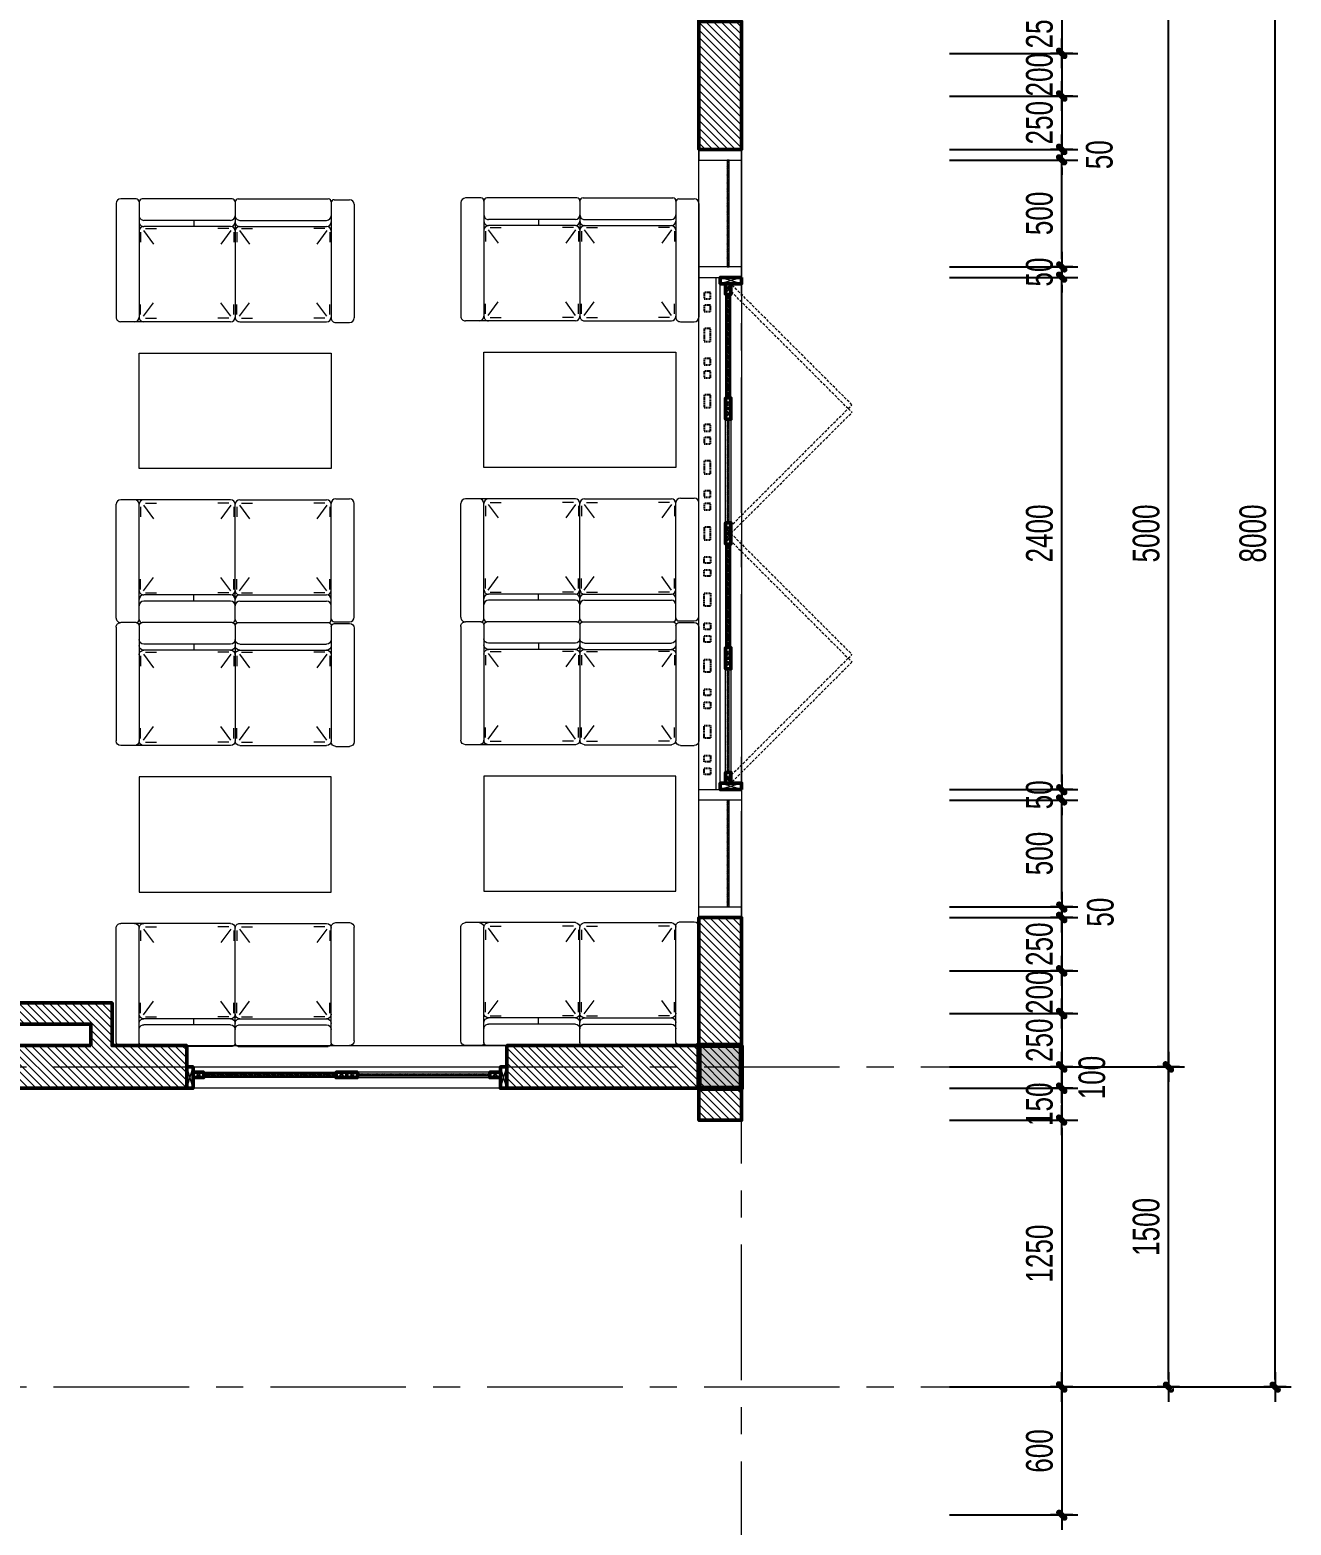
# Model space of a CAD drawing. Header units: inches. Extents: x 88947 to 296847, y 35049 to 161062.
# Drawn here: x 195426 to 201336, y 84062 to 91069 of the extents above; entities that cross this region are included whole.
import ezdxf

# ---------------------------------------------------------------- set-up
doc = ezdxf.new("R2010")
doc.units = ezdxf.units.IN
doc.header["$MEASUREMENT"] = 0
doc.header["$PDMODE"] = 1
for name, pattern in [('ACAD_ISO03W100', [30, 12, -18]), ('CENTER', [50.8, 31.75, -6.35, 6.35, -6.35]), ('DASHED2', [9.525, 6.35, -3.175]), ('HIDDEN', [0.375, 0.25, -0.125])]:
    doc.linetypes.add(name, pattern=pattern)
for name, color, linetype, lineweight in [('A-Dims', 145, 'Continuous', 25), ('CUA', 42, 'Continuous', 20), ('DIM', 7, 'Continuous', 25), ('HACTH', 8, 'Continuous', 5), ('HATCH', 8, 'Continuous', 5), ('KHUNG 1', 6, 'Continuous', 70), ('mb$0$CUA', 42, 'Continuous', 20), ('mb$0$HATCH', 69, 'Continuous', 15), ('mb$0$net cat', 51, 'Continuous', 50), ('mb$0$net manh', 251, 'Continuous', 5), ('netthay', 254, 'Continuous', 25), ('THAY', 3, 'Continuous', 18), ('TRUC', 252, 'ACAD_ISO03W100', 13), ('TUONG', 4, 'Continuous', 50), ('vdung', 56, 'Continuous', 9)]:
    doc.layers.add(name, color=color, linetype=linetype, lineweight=lineweight)
doc.styles.add('VNI-HELVE-CONDENSE', font='VNARIAL.TTF', dxfattribs={"width": 0.7})
doc.dimstyles.new('TAS-100', dxfattribs={"dimscale": 50, "dimtxt": 2.5, "dimasz": 0.7, "dimexe": 1.5, "dimexo": 1.5, "dimgap": 0.8, "dimtad": 1, "dimdec": 0, "dimzin": 3, "dimdsep": 46, "dimtxsty": 'VNI-HELVE-CONDENSE', "dimblk": 'TICK', "dimcen": 2.5, "dimclrt": 71, "dimazin": 2, "dimtfac": 0.75, "dimtdec": 0, "dimtix": 1, "dimtmove": 2, "dimatfit": 2, "dimldrblk": 'TICK123', "dimfxl": 1.5, "dimtolj": 1, "dimtzin": 0, "dimarcsym": 0})

# ---------------------------------------------------------------- blocks, each defined once
blk = doc.blocks.new('AAASQWER')
for p, q in [((-1099, 15.4), (-1099, 95.4)), ((-1075, 119.4), (-483, 119.4)), ((-1075, 119.4), (-483, 119.4)), ((-459, 23.4), (-459, 95.4)), ((459, 23.4), (459, 95.4)), ((1075, 119.4), (483, 119.4)), ((1075, 119.4), (483, 119.4)), ((1099, 15.4), (1099, 95.4)), ((-1087.4, 0), (-487.4, 0)), ((-1087.4, 0), (-487.4, 0)), ((1087.4, 0), (487.4, 0)), ((1087.4, 0), (487.4, 0)), ((-1103.4, -484), (-1103.4, -16)), ((-1083, -0.6), (-483, -0.6)), ((-991.4, -476), (-991.4, -24)), ((-959.4, -476), (-959.4, -24)), ((-949, -33.3), (-949, -90.5)), ((-938.3, -22.7), (-868, -74.2)), ((-930.2, -7.6), (-877.4, -7.6)), ((-492.1, -22.7), (-562.5, -74.2)), ((-500.3, -7.6), (-553.1, -7.6)), ((-481.5, -33.3), (-481.5, -90.5)), ((-463.4, -476), (-463.4, -24)), ((463.4, -476), (463.4, -24)), ((481.5, -33.3), (481.5, -90.5)), ((1083, -0.6), (483, -0.6)), ((492.1, -22.7), (562.5, -74.2)), ((500.3, -7.6), (553.1, -7.6)), ((938.3, -22.7), (868, -74.2)), ((930.2, -7.6), (877.4, -7.6)), ((949, -33.3), (949, -90.5)), ((959.4, -476), (959.4, -24)), ((991.4, -476), (991.4, -24)), ((1103.4, -484), (1103.4, -16)), ((-949, -466.7), (-949, -409.5)), ((-938.3, -477.3), (-868, -425.8)), ((-492.1, -477.3), (-562.5, -425.8)), ((-481.5, -466.7), (-481.5, -409.5)), ((481.5, -466.7), (481.5, -409.5)), ((492.1, -477.3), (562.5, -425.8)), ((938.3, -477.3), (868, -425.8)), ((949, -466.7), (949, -409.5)), ((-1103.4, -516), (-1103.4, -984)), ((-1087.4, -500), (-487.4, -500)), ((-1087.4, -500), (-487.4, -500)), ((-991.4, -524), (-991.4, -976)), ((-959.4, -524), (-959.4, -976)), ((-949, -533.3), (-949, -590.5)), ((-938.3, -522.7), (-868, -574.2)), ((-930.2, -492.4), (-877.4, -492.4)), ((-930.2, -507.6), (-877.4, -507.6)), ((-492.1, -522.7), (-562.5, -574.2)), ((-500.3, -492.4), (-553.1, -492.4)), ((-500.3, -507.6), (-553.1, -507.6)), ((-481.5, -533.3), (-481.5, -590.5)), ((-463.4, -524), (-463.4, -976)), ((463.4, -524), (463.4, -976)), ((481.5, -533.3), (481.5, -590.5)), ((1087.4, -500), (487.4, -500)), ((1087.4, -500), (487.4, -500)), ((492.1, -522.7), (562.5, -574.2)), ((500.3, -492.4), (553.1, -492.4)), ((500.3, -507.6), (553.1, -507.6)), ((938.3, -522.7), (868, -574.2)), ((930.2, -492.4), (877.4, -492.4)), ((930.2, -507.6), (877.4, -507.6)), ((949, -533.3), (949, -590.5)), ((959.4, -524), (959.4, -976)), ((991.4, -524), (991.4, -976)), ((1103.4, -516), (1103.4, -984)), ((-991.4, -716), (-959.4, -716)), ((991.4, -716), (959.4, -716)), ((-949, -966.7), (-949, -909.5)), ((-938.3, -977.3), (-868, -925.8)), ((-492.1, -977.3), (-562.5, -925.8)), ((-481.5, -966.7), (-481.5, -909.5)), ((481.5, -966.7), (481.5, -909.5)), ((492.1, -977.3), (562.5, -925.8)), ((938.3, -977.3), (868, -925.8)), ((949, -966.7), (949, -909.5)), ((-1087.4, -1000), (-487.4, -1000)), ((-930.2, -992.4), (-877.4, -992.4)), ((-500.3, -992.4), (-553.1, -992.4)), ((-463.4, -976), (-463.4, -1024)), ((463.4, -976), (463.4, -1024)), ((1087.4, -1000), (487.4, -1000)), ((500.3, -992.4), (553.1, -992.4)), ((930.2, -992.4), (877.4, -992.4)), ((-1103.4, -1016), (-1103.4, -1096)), ((-463.4, -1024), (-463.4, -1096)), ((463.4, -1024), (463.4, -1096)), ((1103.4, -1016), (1103.4, -1096)), ((-1079.4, -1120), (-487.4, -1120)), ((1079.4, -1120), (487.4, -1120))]:
    blk.add_line(p, q)
blk.add_lwpolyline([(-300, 0), (300, 0), (300, -1000), (-300, -1000)], close=True)
for centre, radius, start, end in [((-1075, 95.4), 24, 90, 180), ((-483, 95.4), 24, 0, 90), ((-483, 95.4), 24, 0, 90), ((483, 95.4), 24, 90, 180), ((483, 95.4), 24, 90, 180), ((1075, 95.4), 24, 0, 90), ((-1087.4, -16), 16, 90, 180), ((-1083, 15.4), 16, 180, 270), ((-1015.4, -24), 24, 0, 90), ((-983.4, -24), 24, 0, 90), ((-935.4, -24), 24, 90, 180), ((-487.4, -24), 24, 0, 90), ((-483, 23.4), 24, 270, 0), ((483, 23.4), 24, 180, 270), ((487.4, -24), 24, 90, 180), ((935.4, -24), 24, 0, 90), ((983.4, -24), 24, 90, 180), ((1015.4, -24), 24, 90, 180), ((1083, 15.4), 16, 270, 0), ((1087.4, -16), 16, 0, 90), ((-1087.4, -484), 16, 180, 270), ((-1087.4, -516), 16, 90, 180), ((-1015.4, -476), 24, 270, 0), ((-1015.4, -524), 24, 0, 90), ((-983.4, -476), 24, 270, 0), ((-983.4, -524), 24, 0, 90), ((-935.4, -476), 24, 180, 270), ((-935.4, -524), 24, 90, 180), ((-487.4, -476), 24, 270, 0), ((-487.4, -524), 24, 0, 90), ((487.4, -476), 24, 180, 270), ((487.4, -524), 24, 90, 180), ((935.4, -476), 24, 270, 0), ((935.4, -524), 24, 0, 90), ((983.4, -476), 24, 180, 270), ((983.4, -524), 24, 90, 180), ((1015.4, -476), 24, 180, 270), ((1015.4, -524), 24, 90, 180), ((1087.4, -484), 16, 270, 0), ((1087.4, -516), 16, 0, 90), ((-1087.4, -984), 16, 180, 270), ((-1087.4, -1016), 16, 90, 180), ((-1015.4, -976), 24, 270, 0), ((-983.4, -976), 24, 270, 0), ((-935.4, -976), 24, 180, 270), ((-487.4, -976), 24, 270, 0), ((-487.4, -1024), 24, 0, 90), ((487.4, -976), 24, 180, 270), ((487.4, -1024), 24, 90, 180), ((935.4, -976), 24, 270, 0), ((983.4, -976), 24, 180, 270), ((1015.4, -976), 24, 180, 270), ((1087.4, -984), 16, 270, 0), ((1087.4, -1016), 16, 0, 90), ((-1079.4, -1096), 24, 180, 270), ((-487.4, -1096), 24, 270, 0), ((487.4, -1096), 24, 180, 270), ((1079.4, -1096), 24, 270, 0)]:
    blk.add_arc(centre, radius, start, end)
blk = doc.blocks.new('A$C572C6810')
at = {"layer": 'mb$0$HATCH'}
h = blk.add_hatch(dxfattribs=at)
h.set_pattern_fill('ANSI32', color=256, style=0)
h.set_pattern_definition([(315, (-1420, -132.5), (-6.73519, -6.73519), []), (315, (-1415.51, -132.5), (-6.73519, -6.73519), [])])
h.paths.add_polyline_path([(-1420, -142.5), (-800, -142.5), (-800, -132.5), (-1420, -132.5)])
h = blk.add_hatch(dxfattribs=at)
h.set_pattern_fill('ANSI32', color=256, style=0)
h.set_pattern_definition([(225, (-80, -132.5), (6.73519, -6.73519), []), (225, (-84.49, -132.5), (6.73519, -6.73519), [])])
h.paths.add_polyline_path([(-80, -142.5), (-700, -142.5), (-700, -132.5), (-80, -132.5)])
at = {"layer": 'mb$0$CUA'}
for points in [[(-1500, -200), (0, -200), (0, 0), (-1500, 0)], [(-30, -200), (-30, -100), (-1470, -100), (-1470, -200)], [(-30, -150), (-30, -100), (-1470, -100), (-1470, -150)], [(-750, -125), (-750, -150), (-1420, -150), (-1420, -125)], [(-1420, -142.5), (-800, -142.5), (-800, -132.5), (-1420, -132.5)], [(-750, -125), (-750, -150), (-80, -150), (-80, -125)], [(-80, -142.5), (-700, -142.5), (-700, -132.5), (-80, -132.5)]]:
    blk.add_lwpolyline(points, close=True, dxfattribs=at)
at = {"layer": 'mb$0$net cat'}
for points in [[(-1500, -200), (-1500, -100), (-1470, -100), (-1470, -200)], [(-1470, -125), (-1470, -150), (-1420, -150), (-1420, -125)], [(-750, -125), (-750, -150), (-800, -150), (-800, -125)], [(-750, -125), (-750, -150), (-700, -150), (-700, -125)], [(-30, -125), (-30, -150), (-80, -150), (-80, -125)], [(0, -200), (0, -100), (-30, -100), (-30, -200)]]:
    blk.add_lwpolyline(points, close=True, dxfattribs=at)
at = {"layer": 'mb$0$net manh'}
for points in [[(-1500, -200), (-1470, -100)], [(-1470, -200), (-1500, -100)], [(-1470, -150), (-1420, -125)], [(-1470, -125), (-1420, -150)], [(-750, -150), (-800, -125)], [(-750, -125), (-800, -150)], [(-750, -150), (-700, -125)], [(-750, -125), (-700, -150)], [(-30, -150), (-80, -125)], [(-30, -125), (-80, -150)], [(0, -200), (-30, -100)], [(-30, -200), (0, -100)]]:
    blk.add_lwpolyline(points, dxfattribs=at)
blk = doc.blocks.new('A$C42FF647F')
at = {"layer": 'HATCH'}
h = blk.add_hatch(dxfattribs=at)
h.set_pattern_fill('ANSI31', color=256, scale=200, style=0)
h.set_pattern_definition([(135, (7650, -4150), (17.6777, 17.6777), [])])
h.paths.add_polyline_path([(7300, -3350), (7300, -3550), (7300, -3550), (7300, -4150), (7500, -4150), (7500, -3900), (7500, -3900), (7500, -3700), (7500, -3700), (7500, -3550), (7300, -3550)])
h = blk.add_hatch(dxfattribs=at)
h.set_pattern_fill('ANSI31', color=256, scale=200, style=0)
h.set_pattern_definition([(135, (7500, -7050), (17.67767, 17.67767), [])])
h.paths.add_polyline_path([(7500, -8200), (7500, -8350), (7300, -8350), (7300, -7750), (7500, -7750), (7500, -8000), (7500, -8000), (7500, -8200)])
h = blk.add_hatch(dxfattribs=at)
h.set_pattern_fill('ANSI31', color=256, scale=200, style=0)
h.set_pattern_definition([(135, (5150, -8550), (17.67767, 17.67767), [])])
h.paths.add_polyline_path([(4650, -8550), (4900, -8550), (4900, -8350), (4550, -8350), (4550, -8150), (3900, -8150), (3900, -8550), (4450, -8550), (4450, -8550)])
h.paths.add_polyline_path([(4000, -8250), (4000, -8350), (4450, -8350), (4450, -8250)], flags=16)
h = blk.add_hatch(dxfattribs=at)
h.set_pattern_fill('ANSI31', color=256, scale=200, style=0)
h.set_pattern_definition([(135, (7475, -8550), (17.67767, 17.67767), [])])
h.paths.add_polyline_path([(7300, -8350), (6400, -8350), (6400, -8550), (6650, -8550), (6850, -8550), (7300, -8550), (7300, -8700), (7500, -8700), (7500, -8350)])
at = {"layer": 'mb$0$HATCH'}
h = blk.add_hatch(dxfattribs=at)
h.set_pattern_fill('ANSI32', color=256, angle=-90, style=0)
h.set_pattern_definition([(45, (7432.5, -5450), (6.73519, -6.73519), []), (45, (7432.5, -5445.51), (6.73519, -6.73519), [])])
h.paths.add_polyline_path([(7442.5, -4700), (7442.5, -4200), (7432.5, -4200), (7432.5, -4700)])
h = blk.add_hatch(dxfattribs=at)
h.set_pattern_fill('ANSI32', color=256, angle=-90, style=0)
h.set_pattern_definition([(315, (7432.5, -4680), (6.73519, 6.73519), []), (315, (7432.5, -4684.49), (6.73519, 6.73519), [])])
h.paths.add_polyline_path([(7442.5, -4830), (7442.5, -5315), (7432.5, -5315), (7432.5, -4830)])
h = blk.add_hatch(dxfattribs=at)
h.set_pattern_fill('ANSI32', color=256, angle=-90, style=0)
h.set_pattern_definition([(45, (7432.5, -6035), (6.73519, -6.73519), []), (45, (7432.5, -6030.51), (6.73519, -6.73519), [])])
h.paths.add_polyline_path([(7442.5, -5900), (7442.5, -5415), (7432.5, -5415), (7432.5, -5900)])
h = blk.add_hatch(dxfattribs=at)
h.set_pattern_fill('ANSI32', color=256, angle=-90, style=0)
h.set_pattern_definition([(315, (7432.5, -5865), (6.73519, 6.73519), []), (315, (7432.5, -5869.49), (6.73519, 6.73519), [])])
h.paths.add_polyline_path([(7442.5, -6000), (7442.5, -6485), (7432.5, -6485), (7432.5, -6000)])
h = blk.add_hatch(dxfattribs=at)
h.set_pattern_fill('ANSI32', color=256, angle=-90, style=0)
h.set_pattern_definition([(45, (7432.5, -7220), (6.73519, -6.73519), []), (45, (7432.5, -7215.51), (6.73519, -6.73519), [])])
h.paths.add_polyline_path([(7442.5, -7070), (7442.5, -6585), (7432.5, -6585), (7432.5, -7070)])
h = blk.add_hatch(dxfattribs=at)
h.set_pattern_fill('ANSI32', color=256, angle=-90, style=0)
h.set_pattern_definition([(45, (7432.5, -7850), (6.73519, -6.73519), []), (45, (7432.5, -7845.51), (6.73519, -6.73519), [])])
h.paths.add_polyline_path([(7442.5, -7700), (7442.5, -7200), (7432.5, -7200), (7432.5, -7700)])
at = {"layer": 'CUA'}
blk.add_lwpolyline([(7380, -4750), (7380, -7150)], dxfattribs=at)
at = {"layer": 'HATCH', "linetype": 'DASHED2', "ltscale": 2}
for points in [[(7432.3, -4797.7), (7450, -4780)], [(7432.3, -5932.3), (7999.6, -5365), (7432.3, -4797.7)], [(8017.3, -5347.3), (7450, -4780)], [(7450, -5365), (7432.3, -5347.3)], [(7450, -5365), (7432.3, -5382.7)], [(7450, -5950), (8017.3, -5382.7)], [(7999.6, -5365), (8017.3, -5347.3)], [(7999.6, -5365), (8017.3, -5382.7)], [(7432.3, -5932.3), (7450, -5950)], [(7432.3, -5967.7), (7450, -5950)], [(7450, -5950), (8017.3, -6517.3)], [(7432.3, -5967.7), (7999.6, -6535), (7432.3, -7102.3)], [(7450, -6535), (7432.3, -6517.3)], [(7450, -6535), (7432.3, -6552.7)], [(8017.3, -6552.7), (7450, -7120)], [(7999.6, -6535), (8017.3, -6517.3)], [(7999.6, -6535), (8017.3, -6552.7)], [(7432.3, -7102.3), (7450, -7120)]]:
    blk.add_lwpolyline(points, dxfattribs=at)
at = {"layer": 'KHUNG 1'}
blk.add_lwpolyline([(7500, -8350), (7300, -8350), (7300, -8550), (7500, -8550)], close=True, dxfattribs=at)
blk.add_solid([(7500, -8550), (7300, -8550), (7500, -8350), (7300, -8350)], dxfattribs=at)
at = {"layer": 'mb$0$CUA'}
for points in [[(7500, -4200), (7500, -4150), (7300, -4150), (7300, -4200)], [(7442.5, -4700), (7442.5, -4200), (7432.5, -4200), (7432.5, -4700)], [(7500, -4750), (7500, -4700), (7300, -4700), (7300, -4750)], [(7500, -7150), (7400, -7150), (7400, -4750), (7500, -4750)], [(7425, -5365), (7450, -5365), (7450, -4830), (7425, -4830)], [(7442.5, -4830), (7442.5, -5315), (7432.5, -5315), (7432.5, -4830)], [(7425, -5365), (7450, -5365), (7450, -5900), (7425, -5900)], [(7442.5, -5900), (7442.5, -5415), (7432.5, -5415), (7432.5, -5900)], [(7425, -6535), (7450, -6535), (7450, -6000), (7425, -6000)], [(7442.5, -6000), (7442.5, -6485), (7432.5, -6485), (7432.5, -6000)], [(7425, -6535), (7450, -6535), (7450, -7070), (7425, -7070)], [(7442.5, -7070), (7442.5, -6585), (7432.5, -6585), (7432.5, -7070)], [(7500, -7150), (7500, -7200), (7300, -7200), (7300, -7150)], [(7442.5, -7700), (7442.5, -7200), (7432.5, -7200), (7432.5, -7700)], [(7500, -7700), (7500, -7750), (7300, -7750), (7300, -7700)]]:
    blk.add_lwpolyline(points, close=True, dxfattribs=at)
at = {"layer": 'mb$0$net cat'}
for points in [[(7500, -4750), (7400, -4750), (7400, -4780), (7500, -4780)], [(7500, -4750), (7400, -4750), (7400, -4780), (7500, -4780)], [(7425, -4780), (7450, -4780), (7450, -4830), (7425, -4830)], [(7425, -5365), (7450, -5365), (7450, -5315), (7425, -5315)], [(7425, -5365), (7450, -5365), (7450, -5415), (7425, -5415)], [(7425, -5950), (7450, -5950), (7450, -5900), (7425, -5900)], [(7425, -5950), (7450, -5950), (7450, -6000), (7425, -6000)], [(7425, -6535), (7450, -6535), (7450, -6485), (7425, -6485)], [(7425, -6535), (7450, -6535), (7450, -6585), (7425, -6585)], [(7425, -7120), (7450, -7120), (7450, -7070), (7425, -7070)], [(7500, -7150), (7400, -7150), (7400, -7120), (7500, -7120)]]:
    blk.add_lwpolyline(points, close=True, dxfattribs=at)
at = {"layer": 'mb$0$net manh'}
for points in [[(7500, -4750), (7400, -4780)], [(7500, -4780), (7400, -4750)], [(7500, -4750), (7400, -4780)], [(7500, -4780), (7400, -4750)], [(7450, -4780), (7425, -4830)], [(7425, -4780), (7450, -4830)], [(7450, -5365), (7425, -5315)], [(7425, -5365), (7450, -5315)], [(7450, -5365), (7425, -5415)], [(7425, -5365), (7450, -5415)], [(7450, -5950), (7425, -5900)], [(7425, -5950), (7450, -5900)], [(7450, -5950), (7425, -6000)], [(7425, -5950), (7450, -6000)], [(7450, -6535), (7425, -6485)], [(7425, -6535), (7450, -6485)], [(7450, -6535), (7425, -6585)], [(7425, -6535), (7450, -6585)], [(7450, -7120), (7425, -7070)], [(7425, -7120), (7450, -7070)], [(7500, -7150), (7400, -7120)], [(7500, -7120), (7400, -7150)]]:
    blk.add_lwpolyline(points, dxfattribs=at)
at = {"layer": 'netthay', "linetype": 'HIDDEN', "ltscale": 20}
for points in [[(7325, -4820), (7325, -4850), (7355, -4850), (7355, -4820)], [(7325, -4880), (7325, -4910), (7355, -4910), (7355, -4880)], [(7325, -4990), (7325, -5050), (7355, -5050), (7355, -4990)], [(7325, -5130), (7325, -5160), (7355, -5160), (7355, -5130)], [(7325, -5190), (7325, -5220), (7355, -5220), (7355, -5190)], [(7325, -5300), (7325, -5360), (7355, -5360), (7355, -5300)], [(7325, -5440), (7325, -5470), (7355, -5470), (7355, -5440)], [(7325, -5500), (7325, -5530), (7355, -5530), (7355, -5500)], [(7325, -5610), (7325, -5670), (7355, -5670), (7355, -5610)], [(7325, -5750), (7325, -5780), (7355, -5780), (7355, -5750)], [(7325, -5810), (7325, -5840), (7355, -5840), (7355, -5810)], [(7325, -5920), (7325, -5980), (7355, -5980), (7355, -5920)], [(7325, -6090), (7325, -6060), (7355, -6060), (7355, -6090)], [(7325, -6150), (7325, -6120), (7355, -6120), (7355, -6150)], [(7325, -6290), (7325, -6230), (7355, -6230), (7355, -6290)], [(7325, -6400), (7325, -6370), (7355, -6370), (7355, -6400)], [(7325, -6460), (7325, -6430), (7355, -6430), (7355, -6460)], [(7325, -6600), (7325, -6540), (7355, -6540), (7355, -6600)], [(7325, -6710), (7325, -6680), (7355, -6680), (7355, -6710)], [(7325, -6770), (7325, -6740), (7355, -6740), (7355, -6770)], [(7325, -6910), (7325, -6850), (7355, -6850), (7355, -6910)], [(7325, -7020), (7325, -6990), (7355, -6990), (7355, -7020)], [(7325, -7080), (7325, -7050), (7355, -7050), (7355, -7080)]]:
    blk.add_lwpolyline(points, close=True, dxfattribs=at)
at = {"layer": 'THAY'}
blk.add_lwpolyline([(7300, -4150), (7500, -4150), (7500, -7750), (7300, -7750)], close=True, dxfattribs=at)
at = {"layer": 'TUONG'}
for points in [[(7300, -3350), (7300, -3550), (7300, -3550), (7300, -3550), (7300, -4150), (7500, -4150), (7500, -3900), (7500, -3900), (7500, -3700), (7500, -3700), (7500, -3550), (7300, -3550), (7300, -3350)], [(7500, -8200), (7500, -8350), (7300, -8350), (7300, -7750), (7500, -7750), (7500, -8000), (7500, -8000), (7500, -8200), (7500, -8200)], [(4650, -8550), (4900, -8550), (4900, -8350), (4550, -8350), (4550, -8150), (3900, -8150), (3900, -8550), (4450, -8550), (4450, -8550), (4650, -8550), (4650, -8550)], [(4450, -8350), (4000, -8350), (4000, -8250), (4450, -8250), (4450, -8350)], [(7300, -8350), (6400, -8350), (6400, -8550), (6650, -8550), (6650, -8550), (6850, -8550), (6850, -8550), (7300, -8550), (7300, -8700), (7500, -8700), (7500, -8350), (7500, -8350), (7500, -8350), (7300, -8350), (7300, -8350)]]:
    blk.add_lwpolyline(points, dxfattribs=at)
at = {"layer": 'CUA', "xscale": -1}
blk.add_blockref('A$C572C6810', (4900, -8350), dxfattribs=at)
blk = doc.blocks.new('TICK')
at = {"layer": 'A-Dims', "color": 1}
for p, q in [((-2, 0), (2, 0)), ((0, 1.5), (0, -1.5))]:
    blk.add_line(p, q, dxfattribs=at)
at = {"layer": 'A-Dims', "color": 1, "const_width": 0.788}
blk.add_lwpolyline([(-0.33, -0.35), (0.38, 0.38)], dxfattribs=at)
at = {"layer": 'A-Dims', "color": 1, "const_width": 0.394}
for points in [[(0.24, 0.52, -0.414214), (0.52, 0.52, -1)], [(0.52, 0.52, -0.414214), (0.52, 0.24, -1)], [(-0.47, -0.21, 0.414214), (-0.47, -0.49, 1)], [(-0.47, -0.49, 0.414214), (-0.19, -0.49, 1)]]:
    blk.add_lwpolyline(points, format="xyb", dxfattribs=at)
blk = doc.blocks.new('*D3048')
at = {"layer": 'Defpoints', "color": 0}
for p in [(13450, -8450), (14550, -8450), (13450, -9950)]:
    blk.add_point(p, dxfattribs=at)
at = {"layer": 'DIM', "color": 0, "lineweight": -2}
for p, q in [((13525, -8450), (14625, -8450)), ((14550, -9915), (14550, -8485)), ((13525, -9950), (14625, -9950))]:
    blk.add_line(p, q, dxfattribs=at)
at = {"layer": 'DIM', "color": 0, "lineweight": -2, "xscale": 35, "yscale": 35, "zscale": 35}
for p, rotation in [((14550, -8450), 90), ((14550, -9950), 270)]:
    blk.add_blockref('TICK', p, dxfattribs=dict(at, rotation=rotation))
at = {"layer": 'DIM', "color": 71, "insert": (14446.2, -9200), "char_height": 125, "attachment_point": 5, "rotation": 90, "style": 'VNI-HELVE-CONDENSE'}
blk.add_mtext('\\A1;1500', dxfattribs=at)
blk = doc.blocks.new('TICK123')
at = {"layer": 'A-Dims', "color": 1}
blk.add_lwpolyline([(0.05, 0, 0, 0.84, 0), (-2.11, 0, 8.4, 8.4, 0)], format="xyseb", dxfattribs=at)
blk = doc.blocks.new('*D3049')
at = {"layer": 'Defpoints', "color": 0}
for p in [(13450, -3450), (14550, -3450), (13450, -8450)]:
    blk.add_point(p, dxfattribs=at)
at = {"layer": 'DIM', "color": 0, "lineweight": -2}
for p, q in [((13525, -3450), (14625, -3450)), ((14550, -8415), (14550, -3485)), ((13525, -8450), (14625, -8450))]:
    blk.add_line(p, q, dxfattribs=at)
at = {"layer": 'DIM', "color": 0, "lineweight": -2, "xscale": 35, "yscale": 35, "zscale": 35}
for p, rotation in [((14550, -3450), 90), ((14550, -8450), 270)]:
    blk.add_blockref('TICK', p, dxfattribs=dict(at, rotation=rotation))
at = {"layer": 'DIM', "color": 71, "insert": (14446.2, -5950), "char_height": 125, "attachment_point": 5, "rotation": 90, "style": 'VNI-HELVE-CONDENSE'}
blk.add_mtext('\\A1;5000', dxfattribs=at)
blk = doc.blocks.new('*D3051')
at = {"layer": 'Defpoints', "color": 0}
for p in [(13450, -1950), (15050, -1950), (13450, -9950)]:
    blk.add_point(p, dxfattribs=at)
at = {"layer": 'DIM', "color": 0, "lineweight": -2}
for p, q in [((13525, -1950), (15125, -1950)), ((15050, -9915), (15050, -1985)), ((13525, -9950), (15125, -9950))]:
    blk.add_line(p, q, dxfattribs=at)
at = {"layer": 'DIM', "color": 0, "lineweight": -2, "xscale": 35, "yscale": 35, "zscale": 35}
for p, rotation in [((15050, -1950), 90), ((15050, -9950), 270)]:
    blk.add_blockref('TICK', p, dxfattribs=dict(at, rotation=rotation))
at = {"layer": 'DIM', "color": 71, "insert": (14946.2, -5950), "char_height": 125, "attachment_point": 5, "rotation": 90, "style": 'VNI-HELVE-CONDENSE'}
blk.add_mtext('\\A1;8000', dxfattribs=at)
blk = doc.blocks.new('*D3055')
at = {"layer": 'Defpoints', "color": 0}
for p in [(13450, -3450), (13450, -3700), (14050, -3700)]:
    blk.add_point(p, dxfattribs=at)
at = {"layer": 'DIM', "color": 0, "lineweight": -2}
for p, q in [((14050, -3415), (14050, -3380)), ((13525, -3450), (14125, -3450)), ((14050, -3450), (14050, -3700)), ((13525, -3700), (14125, -3700)), ((14050, -3735), (14050, -3770))]:
    blk.add_line(p, q, dxfattribs=at)
at = {"layer": 'DIM', "color": 0, "lineweight": -2, "xscale": 35, "yscale": 35, "zscale": 35}
for p, rotation in [((14050, -3450), 270), ((14050, -3700), 90)]:
    blk.add_blockref('TICK', p, dxfattribs=dict(at, rotation=rotation))
at = {"layer": 'DIM', "color": 71, "insert": (13946.2, -3575), "char_height": 125, "attachment_point": 5, "rotation": 90, "style": 'VNI-HELVE-CONDENSE'}
blk.add_mtext('\\A1;250', dxfattribs=at)
blk = doc.blocks.new('*D3056')
at = {"layer": 'Defpoints', "color": 0}
for p in [(13450, -3700), (13450, -3900), (14050, -3900)]:
    blk.add_point(p, dxfattribs=at)
at = {"layer": 'DIM', "color": 0, "lineweight": -2}
for p, q in [((14050, -3665), (14050, -3630)), ((13525, -3700), (14125, -3700)), ((14050, -3700), (14050, -3900)), ((13525, -3900), (14125, -3900)), ((14050, -3935), (14050, -3970))]:
    blk.add_line(p, q, dxfattribs=at)
at = {"layer": 'DIM', "color": 0, "lineweight": -2, "xscale": 35, "yscale": 35, "zscale": 35}
for p, rotation in [((14050, -3700), 270), ((14050, -3900), 90)]:
    blk.add_blockref('TICK', p, dxfattribs=dict(at, rotation=rotation))
at = {"layer": 'DIM', "color": 71, "insert": (13946.2, -3800), "char_height": 125, "attachment_point": 5, "rotation": 90, "style": 'VNI-HELVE-CONDENSE'}
blk.add_mtext('\\A1;200', dxfattribs=at)
blk = doc.blocks.new('*D3057')
at = {"layer": 'Defpoints', "color": 0}
for p in [(13450, -3900), (13450, -4150), (14050, -4150)]:
    blk.add_point(p, dxfattribs=at)
at = {"layer": 'DIM', "color": 0, "lineweight": -2}
for p, q in [((14050, -3865), (14050, -3830)), ((13525, -3900), (14125, -3900)), ((14050, -3900), (14050, -4150)), ((13525, -4150), (14125, -4150)), ((14050, -4185), (14050, -4220))]:
    blk.add_line(p, q, dxfattribs=at)
at = {"layer": 'DIM', "color": 0, "lineweight": -2, "xscale": 35, "yscale": 35, "zscale": 35}
for p, rotation in [((14050, -3900), 270), ((14050, -4150), 90)]:
    blk.add_blockref('TICK', p, dxfattribs=dict(at, rotation=rotation))
at = {"layer": 'DIM', "color": 71, "insert": (13946.2, -4025), "char_height": 125, "attachment_point": 5, "rotation": 90, "style": 'VNI-HELVE-CONDENSE'}
blk.add_mtext('\\A1;250', dxfattribs=at)
blk = doc.blocks.new('*D3058')
at = {"layer": 'Defpoints', "color": 0}
for p in [(13450, -7750), (13450, -8000), (14050, -8000)]:
    blk.add_point(p, dxfattribs=at)
at = {"layer": 'DIM', "color": 0, "lineweight": -2}
for p, q in [((14050, -7715), (14050, -7680)), ((13525, -7750), (14125, -7750)), ((14050, -7750), (14050, -8000)), ((13525, -8000), (14125, -8000)), ((14050, -8035), (14050, -8070))]:
    blk.add_line(p, q, dxfattribs=at)
at = {"layer": 'DIM', "color": 0, "lineweight": -2, "xscale": 35, "yscale": 35, "zscale": 35}
for p, rotation in [((14050, -7750), 270), ((14050, -8000), 90)]:
    blk.add_blockref('TICK', p, dxfattribs=dict(at, rotation=rotation))
at = {"layer": 'DIM', "color": 71, "insert": (13946.2, -7875), "char_height": 125, "attachment_point": 5, "rotation": 90, "style": 'VNI-HELVE-CONDENSE'}
blk.add_mtext('\\A1;250', dxfattribs=at)
blk = doc.blocks.new('*D3059')
at = {"layer": 'Defpoints', "color": 0}
for p in [(13450, -8000), (13450, -8200), (14050, -8200)]:
    blk.add_point(p, dxfattribs=at)
at = {"layer": 'DIM', "color": 0, "lineweight": -2}
for p, q in [((14050, -7965), (14050, -7930)), ((13525, -8000), (14125, -8000)), ((14050, -8000), (14050, -8200)), ((13525, -8200), (14125, -8200)), ((14050, -8235), (14050, -8270))]:
    blk.add_line(p, q, dxfattribs=at)
at = {"layer": 'DIM', "color": 0, "lineweight": -2, "xscale": 35, "yscale": 35, "zscale": 35}
for p, rotation in [((14050, -8000), 270), ((14050, -8200), 90)]:
    blk.add_blockref('TICK', p, dxfattribs=dict(at, rotation=rotation))
at = {"layer": 'DIM', "color": 71, "insert": (13946.2, -8100), "char_height": 125, "attachment_point": 5, "rotation": 90, "style": 'VNI-HELVE-CONDENSE'}
blk.add_mtext('\\A1;200', dxfattribs=at)
blk = doc.blocks.new('*D3060')
at = {"layer": 'Defpoints', "color": 0}
for p in [(13450, -8200), (13450, -8450), (14050, -8450)]:
    blk.add_point(p, dxfattribs=at)
at = {"layer": 'DIM', "color": 0, "lineweight": -2}
for p, q in [((14050, -8165), (14050, -8130)), ((13525, -8200), (14125, -8200)), ((14050, -8200), (14050, -8450)), ((13525, -8450), (14125, -8450)), ((14050, -8485), (14050, -8520))]:
    blk.add_line(p, q, dxfattribs=at)
at = {"layer": 'DIM', "color": 0, "lineweight": -2, "xscale": 35, "yscale": 35, "zscale": 35}
for p, rotation in [((14050, -8200), 270), ((14050, -8450), 90)]:
    blk.add_blockref('TICK', p, dxfattribs=dict(at, rotation=rotation))
at = {"layer": 'DIM', "color": 71, "insert": (13946.2, -8325), "char_height": 125, "attachment_point": 5, "rotation": 90, "style": 'VNI-HELVE-CONDENSE'}
blk.add_mtext('\\A1;250', dxfattribs=at)
blk = doc.blocks.new('*D3061')
at = {"layer": 'Defpoints', "color": 0}
for p in [(13450, -8450), (13450, -8550), (14050, -8550)]:
    blk.add_point(p, dxfattribs=at)
at = {"layer": 'DIM', "color": 0, "lineweight": -2}
for p, q in [((14050, -8415), (14050, -8380)), ((13525, -8450), (14125, -8450)), ((14050, -8450), (14050, -8550)), ((13525, -8550), (14125, -8550)), ((14050, -8585), (14050, -8620))]:
    blk.add_line(p, q, dxfattribs=at)
at = {"layer": 'DIM', "color": 0, "lineweight": -2, "xscale": 35, "yscale": 35, "zscale": 35}
for p, rotation in [((14050, -8450), 270), ((14050, -8550), 90)]:
    blk.add_blockref('TICK', p, dxfattribs=dict(at, rotation=rotation))
at = {"layer": 'DIM', "color": 71, "insert": (14192.1, -8500), "char_height": 125, "attachment_point": 5, "rotation": 90, "style": 'VNI-HELVE-CONDENSE'}
blk.add_mtext('\\A1;100', dxfattribs=at)
blk = doc.blocks.new('*D3062')
at = {"layer": 'Defpoints', "color": 0}
for p in [(13450, -8550), (13450, -8700), (14050, -8700)]:
    blk.add_point(p, dxfattribs=at)
at = {"layer": 'DIM', "color": 0, "lineweight": -2}
for p, q in [((14050, -8515), (14050, -8480)), ((13525, -8550), (14125, -8550)), ((14050, -8550), (14050, -8700)), ((13525, -8700), (14125, -8700)), ((14050, -8735), (14050, -8770))]:
    blk.add_line(p, q, dxfattribs=at)
at = {"layer": 'DIM', "color": 0, "lineweight": -2, "xscale": 35, "yscale": 35, "zscale": 35}
for p, rotation in [((14050, -8550), 270), ((14050, -8700), 90)]:
    blk.add_blockref('TICK', p, dxfattribs=dict(at, rotation=rotation))
at = {"layer": 'DIM', "color": 71, "insert": (13946.2, -8625), "char_height": 125, "attachment_point": 5, "rotation": 90, "style": 'VNI-HELVE-CONDENSE'}
blk.add_mtext('\\A1;150', dxfattribs=at)
blk = doc.blocks.new('*D3063')
at = {"layer": 'Defpoints', "color": 0}
for p in [(13450, -8700), (13450, -9950), (14050, -9950)]:
    blk.add_point(p, dxfattribs=at)
at = {"layer": 'DIM', "color": 0, "lineweight": -2}
for p, q in [((13525, -8700), (14125, -8700)), ((14050, -8735), (14050, -9915)), ((13525, -9950), (14125, -9950))]:
    blk.add_line(p, q, dxfattribs=at)
at = {"layer": 'DIM', "color": 0, "lineweight": -2, "xscale": 35, "yscale": 35, "zscale": 35}
for p, rotation in [((14050, -8700), 90), ((14050, -9950), 270)]:
    blk.add_blockref('TICK', p, dxfattribs=dict(at, rotation=rotation))
at = {"layer": 'DIM', "color": 71, "insert": (13946.2, -9325), "char_height": 125, "attachment_point": 5, "rotation": 90, "style": 'VNI-HELVE-CONDENSE'}
blk.add_mtext('\\A1;1250', dxfattribs=at)
blk = doc.blocks.new('*D3064')
at = {"layer": 'Defpoints', "color": 0}
for p in [(13450, -9950), (13450, -10550), (14050, -10550)]:
    blk.add_point(p, dxfattribs=at)
at = {"layer": 'DIM', "color": 0, "lineweight": -2}
for p, q in [((13525, -9950), (14125, -9950)), ((14050, -9985), (14050, -10515)), ((13525, -10550), (14125, -10550))]:
    blk.add_line(p, q, dxfattribs=at)
at = {"layer": 'DIM', "color": 0, "lineweight": -2, "xscale": 35, "yscale": 35, "zscale": 35}
for p, rotation in [((14050, -9950), 90), ((14050, -10550), 270)]:
    blk.add_blockref('TICK', p, dxfattribs=dict(at, rotation=rotation))
at = {"layer": 'DIM', "color": 71, "insert": (13946.2, -10250), "char_height": 125, "attachment_point": 5, "rotation": 90, "style": 'VNI-HELVE-CONDENSE'}
blk.add_mtext('\\A1;600', dxfattribs=at)
blk = doc.blocks.new('*D3150')
at = {"layer": 'Defpoints', "color": 0}
for p in [(13450, -7700), (13450, -7750), (14050, -7750)]:
    blk.add_point(p, dxfattribs=at)
at = {"layer": 'DIM', "color": 0, "lineweight": -2}
for p, q in [((14050, -7665), (14050, -7630)), ((13525, -7700), (14125, -7700)), ((14050, -7700), (14050, -7750)), ((13525, -7750), (14125, -7750)), ((14050, -7785), (14050, -7820))]:
    blk.add_line(p, q, dxfattribs=at)
at = {"layer": 'DIM', "color": 0, "lineweight": -2, "xscale": 35, "yscale": 35, "zscale": 35}
for p, rotation in [((14050, -7700), 270), ((14050, -7750), 90)]:
    blk.add_blockref('TICK', p, dxfattribs=dict(at, rotation=rotation))
at = {"layer": 'DIM', "color": 71, "insert": (14231.6, -7725), "char_height": 125, "attachment_point": 5, "rotation": 90, "style": 'VNI-HELVE-CONDENSE'}
blk.add_mtext('\\A1;50', dxfattribs=at)
blk = doc.blocks.new('*D3151')
at = {"layer": 'Defpoints', "color": 0}
for p in [(13450, -7200), (14050, -7200), (13450, -7700)]:
    blk.add_point(p, dxfattribs=at)
at = {"layer": 'DIM', "color": 0, "lineweight": -2}
for p, q in [((13525, -7200), (14125, -7200)), ((14050, -7665), (14050, -7235)), ((13525, -7700), (14125, -7700))]:
    blk.add_line(p, q, dxfattribs=at)
at = {"layer": 'DIM', "color": 0, "lineweight": -2, "xscale": 35, "yscale": 35, "zscale": 35}
for p, rotation in [((14050, -7200), 90), ((14050, -7700), 270)]:
    blk.add_blockref('TICK', p, dxfattribs=dict(at, rotation=rotation))
at = {"layer": 'DIM', "color": 71, "insert": (13946.2, -7450), "char_height": 125, "attachment_point": 5, "rotation": 90, "style": 'VNI-HELVE-CONDENSE'}
blk.add_mtext('\\A1;500', dxfattribs=at)
blk = doc.blocks.new('*D3152')
at = {"layer": 'Defpoints', "color": 0}
for p in [(13450, -7150), (13450, -7200), (14050, -7150)]:
    blk.add_point(p, dxfattribs=at)
at = {"layer": 'DIM', "color": 0, "lineweight": -2}
for p, q in [((14050, -7115), (14050, -7080)), ((13525, -7150), (14125, -7150)), ((13525, -7200), (14125, -7200)), ((14050, -7200), (14050, -7150)), ((14050, -7235), (14050, -7270))]:
    blk.add_line(p, q, dxfattribs=at)
at = {"layer": 'DIM', "color": 0, "lineweight": -2, "xscale": 35, "yscale": 35, "zscale": 35}
for p, rotation in [((14050, -7150), 270), ((14050, -7200), 90)]:
    blk.add_blockref('TICK', p, dxfattribs=dict(at, rotation=rotation))
at = {"layer": 'DIM', "color": 71, "insert": (13946.2, -7175), "char_height": 125, "attachment_point": 5, "rotation": 90, "style": 'VNI-HELVE-CONDENSE'}
blk.add_mtext('\\A1;50', dxfattribs=at)
blk = doc.blocks.new('*D3153')
at = {"layer": 'Defpoints', "color": 0}
for p in [(13450, -4750), (14050, -4750), (13450, -7150)]:
    blk.add_point(p, dxfattribs=at)
at = {"layer": 'DIM', "color": 0, "lineweight": -2}
for p, q in [((13525, -4750), (14125, -4750)), ((14050, -7115), (14050, -4785)), ((13525, -7150), (14125, -7150))]:
    blk.add_line(p, q, dxfattribs=at)
at = {"layer": 'DIM', "color": 0, "lineweight": -2, "xscale": 35, "yscale": 35, "zscale": 35}
for p, rotation in [((14050, -4750), 90), ((14050, -7150), 270)]:
    blk.add_blockref('TICK', p, dxfattribs=dict(at, rotation=rotation))
at = {"layer": 'DIM', "color": 71, "insert": (13946.2, -5950), "char_height": 125, "attachment_point": 5, "rotation": 90, "style": 'VNI-HELVE-CONDENSE'}
blk.add_mtext('\\A1;2400', dxfattribs=at)
blk = doc.blocks.new('*D3154')
at = {"layer": 'Defpoints', "color": 0}
for p in [(13450, -4700), (13450, -4750), (14050, -4700)]:
    blk.add_point(p, dxfattribs=at)
at = {"layer": 'DIM', "color": 0, "lineweight": -2}
for p, q in [((14050, -4665), (14050, -4630)), ((13525, -4700), (14125, -4700)), ((13525, -4750), (14125, -4750)), ((14050, -4750), (14050, -4700)), ((14050, -4785), (14050, -4820))]:
    blk.add_line(p, q, dxfattribs=at)
at = {"layer": 'DIM', "color": 0, "lineweight": -2, "xscale": 35, "yscale": 35, "zscale": 35}
for p, rotation in [((14050, -4700), 270), ((14050, -4750), 90)]:
    blk.add_blockref('TICK', p, dxfattribs=dict(at, rotation=rotation))
at = {"layer": 'DIM', "color": 71, "insert": (13946.2, -4725), "char_height": 125, "attachment_point": 5, "rotation": 90, "style": 'VNI-HELVE-CONDENSE'}
blk.add_mtext('\\A1;50', dxfattribs=at)
blk = doc.blocks.new('*D3155')
at = {"layer": 'Defpoints', "color": 0}
for p in [(13450, -4200), (14050, -4200), (13450, -4700)]:
    blk.add_point(p, dxfattribs=at)
at = {"layer": 'DIM', "color": 0, "lineweight": -2}
for p, q in [((13525, -4200), (14125, -4200)), ((14050, -4665), (14050, -4235)), ((13525, -4700), (14125, -4700))]:
    blk.add_line(p, q, dxfattribs=at)
at = {"layer": 'DIM', "color": 0, "lineweight": -2, "xscale": 35, "yscale": 35, "zscale": 35}
for p, rotation in [((14050, -4200), 90), ((14050, -4700), 270)]:
    blk.add_blockref('TICK', p, dxfattribs=dict(at, rotation=rotation))
at = {"layer": 'DIM', "color": 71, "insert": (13946.2, -4450), "char_height": 125, "attachment_point": 5, "rotation": 90, "style": 'VNI-HELVE-CONDENSE'}
blk.add_mtext('\\A1;500', dxfattribs=at)
blk = doc.blocks.new('*D3156')
at = {"layer": 'Defpoints', "color": 0}
for p in [(13450, -4150), (13450, -4200), (14050, -4150)]:
    blk.add_point(p, dxfattribs=at)
at = {"layer": 'DIM', "color": 0, "lineweight": -2}
for p, q in [((14050, -4115), (14050, -4080)), ((13525, -4150), (14125, -4150)), ((13525, -4200), (14125, -4200)), ((14050, -4200), (14050, -4150)), ((14050, -4235), (14050, -4270))]:
    blk.add_line(p, q, dxfattribs=at)
at = {"layer": 'DIM', "color": 0, "lineweight": -2, "xscale": 35, "yscale": 35, "zscale": 35}
for p, rotation in [((14050, -4150), 270), ((14050, -4200), 90)]:
    blk.add_blockref('TICK', p, dxfattribs=dict(at, rotation=rotation))
at = {"layer": 'DIM', "color": 71, "insert": (14227, -4175), "char_height": 125, "attachment_point": 5, "rotation": 90, "style": 'VNI-HELVE-CONDENSE'}
blk.add_mtext('\\A1;50', dxfattribs=at)
blk = doc.blocks.new('A$C4B9C0102')
at = {"layer": 'DIM'}
for base, p1, p2, picture, middle in [((15050, -1950), (13450, -9950), (13450, -1950), '*D3051', (14946.2, -5950)), ((14550, -3450), (13450, -8450), (13450, -3450), '*D3049', (14446.2, -5950)), ((14050, -3700), (13450, -3450), (13450, -3700), '*D3055', (13946.2, -3575)), ((14050, -3900), (13450, -3700), (13450, -3900), '*D3056', (13946.2, -3800)), ((14050, -4150), (13450, -3900), (13450, -4150), '*D3057', (13946.2, -4025)), ((14050, -4200), (13450, -4700), (13450, -4200), '*D3155', (13946.2, -4450)), ((14050, -4700), (13450, -4750), (13450, -4700), '*D3154', (13946.2, -4725)), ((14050, -4750), (13450, -7150), (13450, -4750), '*D3153', (13946.2, -5950)), ((14050, -7150), (13450, -7200), (13450, -7150), '*D3152', (13946.2, -7175)), ((14050, -7200), (13450, -7700), (13450, -7200), '*D3151', (13946.2, -7450)), ((14050, -8000), (13450, -7750), (13450, -8000), '*D3058', (13946.2, -7875)), ((14050, -8200), (13450, -8000), (13450, -8200), '*D3059', (13946.2, -8100)), ((14050, -8450), (13450, -8200), (13450, -8450), '*D3060', (13946.2, -8325)), ((14550, -8450), (13450, -9950), (13450, -8450), '*D3048', (14446.2, -9200)), ((14050, -8700), (13450, -8550), (13450, -8700), '*D3062', (13946.2, -8625)), ((14050, -9950), (13450, -8700), (13450, -9950), '*D3063', (13946.2, -9325)), ((14050, -10550), (13450, -9950), (13450, -10550), '*D3064', (13946.2, -10250))]:
    dim = blk.add_linear_dim(base=base, p1=p1, p2=p2, angle=90, dimstyle='TAS-100', dxfattribs=at)
    dim.commit()
    dim.dimension.update_dxf_attribs({"geometry": picture, "text_midpoint": middle})
for base, p1, p2, picture, middle in [((14050, -4150), (13450, -4200), (13450, -4150), '*D3156', (14227, -4175)), ((14050, -7750), (13450, -7700), (13450, -7750), '*D3150', (14231.6, -7725)), ((14050, -8550), (13450, -8450), (13450, -8550), '*D3061', (14192.1, -8500))]:
    dim = blk.add_linear_dim(base=base, p1=p1, p2=p2, angle=90, dimstyle='TAS-100', dxfattribs=at)
    dim.commit()
    dim.dimension.update_dxf_attribs({"geometry": picture, "text_midpoint": middle, "dimtype": 128})

msp = doc.modelspace()

# ---------------------------------------------------------------- linework, layer by layer
at = {"layer": 'TRUC', "linetype": 'CENTER', "ltscale": 20}
for points in [[(198761.3, 82709), (198761.3, 95209)], [(184361.3, 86209), (200761.3, 86209)], [(184361.3, 84709), (200761.3, 84709)]]:
    msp.add_lwpolyline(points, dxfattribs=at)

# ---------------------------------------------------------------- block references
at = {"layer": 'DIM'}
msp.add_blockref('A$C4B9C0102', (186211.3, 94659), dxfattribs=at)
at = {"layer": 'HACTH'}
msp.add_blockref('A$C42FF647F', (191261.3, 94659), dxfattribs=at)
at = {"layer": 'vdung', "yscale": 0.8999999999068677, "zscale": 0.9, "rotation": 270}
for p, xscale in [((196838.4, 89284.2), 0.8999999999068677), ((198453.9, 89288.1), 0.8999999999068677), ((198453.9, 87302), -0.8999999999068677), ((196838.4, 87298.1), -0.8999999999068677)]:
    msp.add_blockref('AAASQWER', p, dxfattribs=dict(at, xscale=xscale))

doc.saveas('drawing.dxf')
